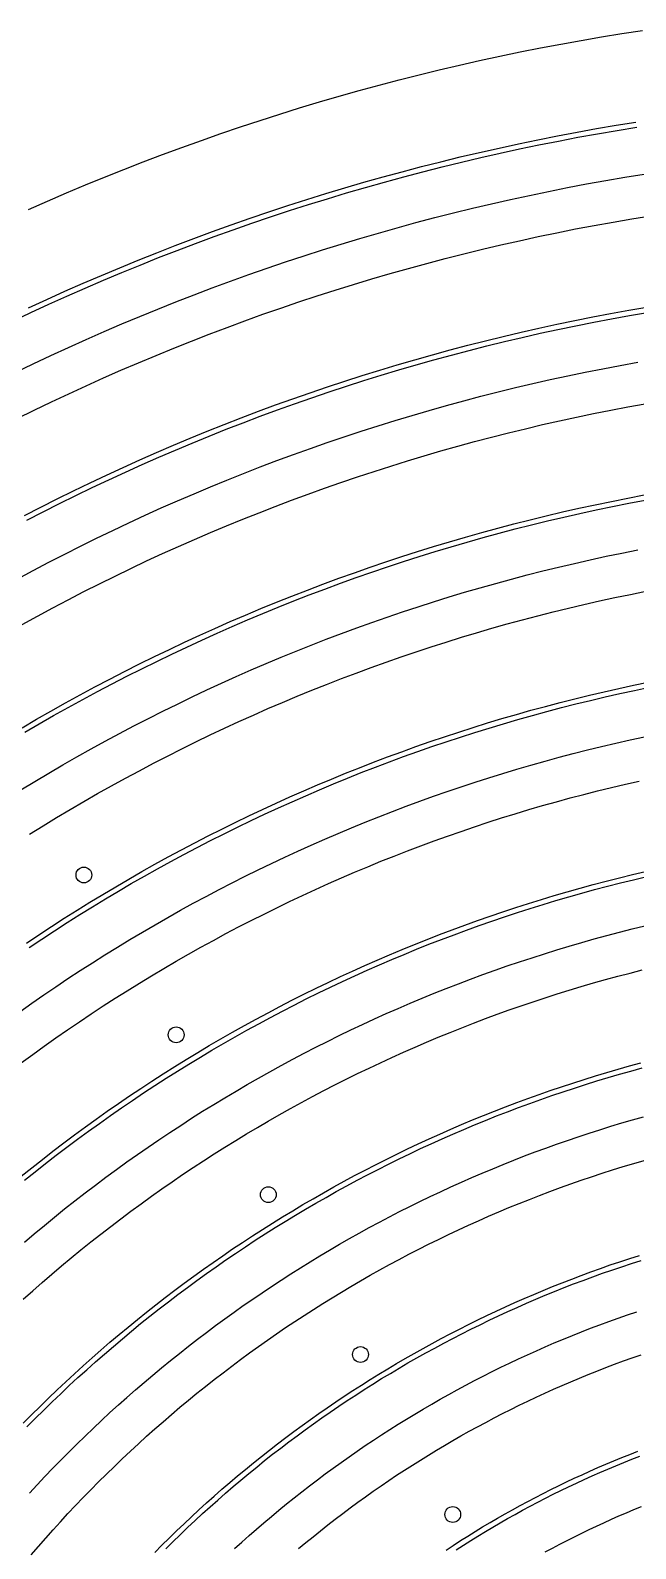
# Model space of a CAD drawing. Header units: metres. Extents: x 10 to 1210, y 10 to 2773.
# Drawn here: x 277.3 to 392.2, y 617 to 905.1 of the extents above; entities that cross this region are included whole.
import ezdxf

# ---------------------------------------------------------------- set-up
doc = ezdxf.new("R2010")
doc.units = ezdxf.units.M
for name, color, linetype in [('ACIKLIK', 5, 'Continuous'), ('ASKI_DELIK', 6, 'Continuous'), ('CAM_SABLON', 4, 'Continuous'), ('DIS_KENAR_V91_Z3', 1, 'Continuous'), ('LAMBA_T4_Z4', 3, 'Continuous')]:
    doc.layers.add(name, color=color, linetype=linetype)

msp = doc.modelspace()

# ---------------------------------------------------------------- linework, layer by layer
at = {"layer": 'ACIKLIK'}
for points in [[(274.57, 840.19), (277.89, 841.79), (281.23, 843.37), (284.58, 844.91), (287.95, 846.43), (291.33, 847.92), (294.72, 849.37), (298.13, 850.8), (301.54, 852.2), (304.97, 853.57), (308.41, 854.9), (311.86, 856.21), (315.33, 857.49), (318.8, 858.74), (322.28, 859.95), (325.78, 861.14), (329.29, 862.3), (332.8, 863.42), (336.33, 864.52), (339.86, 865.58), (343.41, 866.61), (346.96, 867.62), (350.52, 868.59), (354.09, 869.53), (357.67, 870.43), (361.25, 871.31), (364.85, 872.16), (368.45, 872.97), (372.05, 873.76), (375.67, 874.51), (379.29, 875.23), (382.91, 875.92), (386.55, 876.57), (390.18, 877.2), (393.83, 877.79)], [(274.86, 800.98), (277.85, 802.58), (280.84, 804.16), (283.85, 805.71), (286.88, 807.23), (289.91, 808.73), (292.96, 810.2), (296.02, 811.65), (299.1, 813.06), (302.19, 814.46), (305.29, 815.82), (308.4, 817.16), (311.52, 818.47), (314.65, 819.75), (317.8, 821), (320.95, 822.23), (324.12, 823.43), (327.3, 824.6), (330.48, 825.74), (333.68, 826.86), (336.89, 827.95), (340.1, 829.01), (343.33, 830.04), (346.56, 831.05), (349.8, 832.02), (353.05, 832.97), (356.31, 833.89), (359.58, 834.78), (362.85, 835.64), (366.13, 836.47), (369.42, 837.28), (372.72, 838.06), (376.02, 838.8), (379.33, 839.52), (382.65, 840.21), (385.97, 840.87), (389.29, 841.5), (392.62, 842.11)], [(275.56, 760.98), (278.19, 762.58), (280.84, 764.15), (283.5, 765.71), (286.17, 767.24), (288.86, 768.74), (291.56, 770.22), (294.28, 771.68), (297, 773.11), (299.74, 774.53), (302.49, 775.91), (305.26, 777.27), (308.03, 778.61), (310.82, 779.93), (313.61, 781.22), (316.42, 782.48), (319.24, 783.72), (322.07, 784.94), (324.91, 786.13), (327.76, 787.3), (330.63, 788.44), (333.5, 789.55), (336.38, 790.65), (339.27, 791.71), (342.17, 792.75), (345.07, 793.77), (347.99, 794.76), (350.92, 795.72), (353.85, 796.66), (356.79, 797.58), (359.74, 798.46), (362.7, 799.33), (365.66, 800.16), (368.64, 800.97), (371.62, 801.76), (374.6, 802.51), (377.59, 803.25), (380.59, 803.95), (383.6, 804.63), (386.61, 805.29), (389.62, 805.91), (392.64, 806.51)], [(275.34, 718.89), (277.6, 720.49), (279.88, 722.07), (282.18, 723.63), (284.48, 725.18), (286.8, 726.7), (289.14, 728.2), (291.49, 729.68), (293.85, 731.14), (296.22, 732.58), (298.6, 734), (301, 735.4), (303.41, 736.77), (305.83, 738.13), (308.26, 739.46), (310.71, 740.78), (313.16, 742.07), (315.63, 743.34), (318.11, 744.59), (320.6, 745.82), (323.1, 747.02), (325.61, 748.21), (328.13, 749.37), (330.66, 750.51), (333.2, 751.62), (335.75, 752.72), (338.31, 753.79), (340.88, 754.84), (343.45, 755.87), (346.04, 756.88), (348.63, 757.86), (351.24, 758.82), (353.85, 759.76), (356.47, 760.67), (359.1, 761.57), (361.73, 762.44), (364.38, 763.28), (367.03, 764.1), (369.68, 764.9), (372.35, 765.68), (375.02, 766.43), (377.7, 767.16), (380.38, 767.87), (383.07, 768.55), (385.76, 769.21), (388.47, 769.85), (391.17, 770.46), (393.88, 771.05)], [(276.21, 675.19), (278.09, 676.79), (279.99, 678.37), (281.9, 679.93), (283.83, 681.48), (285.77, 683.01), (287.72, 684.52), (289.69, 686.01), (291.67, 687.49), (293.66, 688.95), (295.66, 690.39), (297.68, 691.82), (299.71, 693.23), (301.75, 694.62), (303.8, 695.99), (305.87, 697.34), (307.94, 698.68), (310.03, 700), (312.13, 701.3), (314.24, 702.58), (316.37, 703.84), (318.5, 705.08), (320.64, 706.31), (322.8, 707.52), (324.96, 708.71), (327.14, 709.87), (329.33, 711.02), (331.52, 712.15), (333.73, 713.27), (335.94, 714.36), (338.17, 715.43), (340.4, 716.48), (342.64, 717.52), (344.89, 718.53), (347.15, 719.53), (349.42, 720.5), (351.7, 721.46), (353.99, 722.39), (356.28, 723.31), (358.58, 724.2), (360.89, 725.08), (363.21, 725.93), (365.53, 726.77), (367.86, 727.58), (370.2, 728.38), (372.55, 729.15), (374.9, 729.9), (377.26, 730.63), (379.62, 731.35), (381.99, 732.04), (384.37, 732.71), (386.75, 733.36), (389.14, 733.99), (391.54, 734.59), (393.94, 735.18)], [(277.16, 627.55), (278.62, 629.14), (280.11, 630.71), (281.6, 632.28), (283.11, 633.83), (284.64, 635.36), (286.17, 636.89), (287.72, 638.4), (289.29, 639.89), (290.86, 641.38), (292.45, 642.84), (294.06, 644.3), (295.67, 645.74), (297.3, 647.17), (298.94, 648.58), (300.59, 649.98), (302.25, 651.36), (303.93, 652.73), (305.62, 654.09), (307.32, 655.43), (309.03, 656.75), (310.75, 658.06), (312.48, 659.36), (314.23, 660.64), (315.99, 661.9), (317.75, 663.15), (319.53, 664.38), (321.32, 665.6), (323.12, 666.8), (324.93, 667.99), (326.75, 669.16), (328.58, 670.32), (330.42, 671.45), (332.27, 672.58), (334.13, 673.68), (336, 674.77), (337.88, 675.85), (339.77, 676.91), (341.66, 677.95), (343.57, 678.97), (345.49, 679.98), (347.41, 680.97), (349.34, 681.94), (351.28, 682.9), (353.23, 683.84), (355.19, 684.76), (357.16, 685.67), (359.13, 686.56), (361.11, 687.43), (363.1, 688.28), (365.09, 689.12), (367.1, 689.94), (369.11, 690.74), (371.12, 691.53), (373.15, 692.29), (375.18, 693.04), (377.22, 693.77), (379.26, 694.49), (381.31, 695.18), (383.36, 695.86), (385.43, 696.52), (387.49, 697.16), (389.56, 697.79), (391.64, 698.39), (393.72, 698.98)], [(316.1, 617.04), (317.48, 618.29), (318.86, 619.53), (320.26, 620.75), (321.67, 621.97), (323.09, 623.17), (324.52, 624.36), (325.95, 625.53), (327.4, 626.7), (328.86, 627.85), (330.33, 628.98), (331.81, 630.11), (333.3, 631.22), (334.8, 632.32), (336.31, 633.41), (337.83, 634.48), (339.36, 635.54), (340.89, 636.58), (342.44, 637.62), (343.99, 638.64), (345.56, 639.64), (347.13, 640.63), (348.71, 641.61), (350.3, 642.58), (351.89, 643.53), (353.5, 644.46), (355.11, 645.39), (356.74, 646.29), (358.37, 647.19), (360, 648.07), (361.65, 648.93), (363.3, 649.78), (364.96, 650.62), (366.63, 651.44), (368.3, 652.25), (369.98, 653.04), (371.67, 653.82), (373.37, 654.58), (375.07, 655.33), (376.77, 656.07), (378.49, 656.79), (380.21, 657.49), (381.94, 658.18), (383.67, 658.85), (385.41, 659.51), (387.15, 660.15), (388.9, 660.78), (390.65, 661.4), (392.41, 661.99)], [(375.07, 616.43), (376.43, 617.16), (377.81, 617.89), (379.19, 618.6), (380.58, 619.3), (381.97, 619.99), (383.37, 620.66), (384.77, 621.32), (386.18, 621.97), (387.6, 622.61), (389.02, 623.24), (390.45, 623.85), (391.88, 624.45), (393.32, 625.04)]]:
    msp.add_lwpolyline(points, dxfattribs=at)
at = {"layer": 'ASKI_DELIK'}
for centre in [(287.5, 744.83), (305, 714.51), (322.5, 684.19), (340, 653.86), (357.5, 623.53)]:
    msp.add_circle(centre, 1.5, dxfattribs=at)
at = {"layer": 'CAM_SABLON'}
for points in [[(274.02, 849.92), (277.43, 851.52), (280.85, 853.1), (284.29, 854.65), (287.74, 856.17), (291.2, 857.66), (294.68, 859.12), (298.17, 860.54), (301.67, 861.94), (305.19, 863.31), (308.71, 864.64), (312.25, 865.95), (315.8, 867.22), (319.35, 868.46), (322.92, 869.68), (326.5, 870.86), (330.1, 872.01), (333.7, 873.12), (337.31, 874.21), (340.92, 875.26), (344.55, 876.29), (348.19, 877.28), (351.84, 878.24), (355.49, 879.17), (359.15, 880.06), (362.82, 880.93), (366.5, 881.76), (370.18, 882.56), (373.87, 883.33), (377.57, 884.06), (381.27, 884.77), (384.98, 885.44), (388.7, 886.08), (392.42, 886.68)], [(276.69, 812.14), (279.77, 813.73), (282.86, 815.29), (285.97, 816.82), (289.09, 818.33), (292.22, 819.8), (295.37, 821.25), (298.53, 822.68), (301.7, 824.07), (304.88, 825.44), (308.07, 826.78), (311.28, 828.09), (314.5, 829.38), (317.73, 830.63), (320.97, 831.86), (324.22, 833.06), (327.48, 834.23), (330.75, 835.37), (334.03, 836.48), (337.32, 837.57), (340.62, 838.63), (343.93, 839.65), (347.25, 840.65), (350.57, 841.62), (353.91, 842.56), (357.25, 843.47), (360.6, 844.35), (363.96, 845.21), (367.32, 846.03), (370.69, 846.82), (374.07, 847.59), (377.46, 848.32), (380.85, 849.03), (384.25, 849.71), (387.65, 850.35), (391.06, 850.97), (394.48, 851.56)], [(276.27, 771.91), (279, 773.5), (281.74, 775.07), (284.5, 776.61), (287.27, 778.13), (290.05, 779.63), (292.85, 781.1), (295.66, 782.54), (298.48, 783.97), (301.31, 785.36), (304.16, 786.74), (307.01, 788.08), (309.88, 789.41), (312.76, 790.7), (315.65, 791.98), (318.56, 793.22), (321.47, 794.44), (324.39, 795.64), (327.33, 796.81), (330.27, 797.96), (333.22, 799.08), (336.19, 800.17), (339.16, 801.24), (342.14, 802.28), (345.14, 803.29), (348.14, 804.28), (351.14, 805.25), (354.16, 806.18), (357.19, 807.09), (360.22, 807.98), (363.26, 808.83), (366.31, 809.66), (369.36, 810.47), (372.42, 811.25), (375.49, 812), (378.57, 812.72), (381.65, 813.42), (384.74, 814.09), (387.83, 814.73), (390.93, 815.35), (394.03, 815.94)], [(277.14, 731.1), (279.52, 732.68), (281.9, 734.25), (284.3, 735.79), (286.72, 737.31), (289.14, 738.81), (291.58, 740.29), (294.04, 741.75), (296.5, 743.19), (298.98, 744.61), (301.47, 746), (303.97, 747.37), (306.48, 748.72), (309.01, 750.05), (311.55, 751.36), (314.09, 752.64), (316.65, 753.91), (319.22, 755.15), (321.8, 756.36), (324.4, 757.56), (327, 758.73), (329.61, 759.88), (332.23, 761), (334.86, 762.11), (337.5, 763.19), (340.15, 764.25), (342.81, 765.28), (345.48, 766.29), (348.16, 767.28), (350.85, 768.24), (353.54, 769.18), (356.24, 770.1), (358.95, 771), (361.67, 771.87), (364.39, 772.71), (367.13, 773.53), (369.87, 774.33), (372.61, 775.11), (375.37, 775.86), (378.13, 776.58), (380.89, 777.29), (383.66, 777.96), (386.44, 778.62), (389.22, 779.25), (392.01, 779.85), (394.81, 780.44)], [(276.24, 686.93), (278.23, 688.52), (280.23, 690.1), (282.24, 691.66), (284.27, 693.2), (286.31, 694.73), (288.37, 696.23), (290.43, 697.72), (292.52, 699.19), (294.61, 700.64), (296.72, 702.08), (298.83, 703.49), (300.97, 704.89), (303.11, 706.27), (305.26, 707.63), (307.43, 708.97), (309.61, 710.29), (311.8, 711.6), (314, 712.88), (316.21, 714.14), (318.44, 715.39), (320.67, 716.61), (322.91, 717.82), (325.17, 719.01), (327.43, 720.17), (329.71, 721.32), (332, 722.45), (334.29, 723.55), (336.6, 724.64), (338.91, 725.71), (341.23, 726.76), (343.57, 727.78), (345.91, 728.79), (348.26, 729.77), (350.61, 730.74), (352.98, 731.68), (355.36, 732.61), (357.74, 733.51), (360.13, 734.39), (362.53, 735.25), (364.93, 736.09), (367.35, 736.91), (369.77, 737.71), (372.19, 738.49), (374.63, 739.24), (377.07, 739.98), (379.51, 740.69), (381.97, 741.38), (384.42, 742.05), (386.89, 742.7), (389.36, 743.33), (391.83, 743.93), (394.31, 744.52)], [(276.69, 640.13), (278.27, 641.73), (279.87, 643.31), (281.47, 644.87), (283.09, 646.42), (284.73, 647.96), (286.37, 649.48), (288.03, 650.99), (289.71, 652.48), (291.39, 653.96), (293.09, 655.42), (294.8, 656.87), (296.53, 658.31), (298.26, 659.73), (300.01, 661.13), (301.78, 662.52), (303.55, 663.89), (305.33, 665.25), (307.13, 666.59), (308.94, 667.92), (310.76, 669.23), (312.59, 670.52), (314.43, 671.8), (316.29, 673.06), (318.15, 674.31), (320.03, 675.54), (321.91, 676.75), (323.81, 677.95), (325.72, 679.13), (327.64, 680.29), (329.56, 681.44), (331.5, 682.57), (333.45, 683.68), (335.4, 684.78), (337.37, 685.86), (339.35, 686.92), (341.33, 687.96), (343.32, 688.99), (345.33, 690), (347.34, 690.99), (349.36, 691.96), (351.39, 692.92), (353.42, 693.86), (355.47, 694.78), (357.52, 695.68), (359.58, 696.57), (361.65, 697.44), (363.73, 698.29), (365.81, 699.12), (367.9, 699.93), (370, 700.72), (372.1, 701.5), (374.21, 702.26), (376.33, 703), (378.45, 703.72), (380.58, 704.42), (382.72, 705.11), (384.86, 705.77), (387.01, 706.42), (389.16, 707.04), (391.32, 707.65), (393.48, 708.24)], [(303.02, 616.98), (304.4, 618.34), (305.79, 619.69), (307.19, 621.03), (308.6, 622.36), (310.02, 623.68), (311.45, 624.98), (312.9, 626.27), (314.36, 627.55), (315.82, 628.81), (317.3, 630.06), (318.79, 631.3), (320.29, 632.53), (321.8, 633.74), (323.32, 634.94), (324.86, 636.12), (326.4, 637.3), (327.95, 638.46), (329.51, 639.6), (331.08, 640.73), (332.67, 641.85), (334.26, 642.96), (335.86, 644.05), (337.47, 645.12), (339.09, 646.18), (340.72, 647.23), (342.36, 648.27), (344.01, 649.29), (345.66, 650.29), (347.33, 651.28), (349, 652.26), (350.68, 653.22), (352.37, 654.17), (354.07, 655.1), (355.78, 656.01), (357.49, 656.92), (359.21, 657.8), (360.94, 658.68), (362.68, 659.53), (364.43, 660.37), (366.18, 661.2), (367.94, 662.01), (369.7, 662.81), (371.48, 663.59), (373.26, 664.35), (375.04, 665.1), (376.84, 665.83), (378.64, 666.55), (380.44, 667.25), (382.25, 667.94), (384.07, 668.61), (385.89, 669.27), (387.72, 669.9), (389.56, 670.53), (391.4, 671.13), (393.24, 671.72)], [(358.15, 616.83), (359.53, 617.71), (360.91, 618.58), (362.29, 619.44), (363.69, 620.29), (365.09, 621.12), (366.5, 621.95), (367.92, 622.76), (369.34, 623.55), (370.77, 624.34), (372.21, 625.11), (373.65, 625.87), (375.1, 626.62), (376.56, 627.35), (378.02, 628.07), (379.49, 628.78), (380.97, 629.48), (382.45, 630.16), (383.94, 630.83), (385.43, 631.49), (386.93, 632.13), (388.44, 632.77), (389.95, 633.38), (391.46, 633.99), (392.99, 634.58)]]:
    msp.add_lwpolyline(points, dxfattribs=at)
at = {"layer": 'DIS_KENAR_V91_Z3'}
for points in [[(276.97, 871.1), (280.56, 872.68), (284.17, 874.23), (287.79, 875.75), (291.43, 877.23), (295.07, 878.69), (298.73, 880.11), (302.41, 881.5), (306.09, 882.86), (309.79, 884.19), (313.49, 885.48), (317.21, 886.75), (320.94, 887.98), (324.68, 889.17), (328.43, 890.34), (332.19, 891.47), (335.96, 892.57), (339.74, 893.63), (343.53, 894.67), (347.33, 895.67), (351.14, 896.63), (354.95, 897.57), (358.77, 898.47), (362.6, 899.33), (366.44, 900.17), (370.28, 900.97), (374.14, 901.73), (377.99, 902.46), (381.86, 903.16), (385.73, 903.83), (389.6, 904.46), (393.49, 905.06)], [(274.83, 831.4), (278.08, 833), (281.34, 834.57), (284.61, 836.12), (287.9, 837.63), (291.2, 839.12), (294.52, 840.58), (297.85, 842.01), (301.19, 843.41), (304.54, 844.78), (307.9, 846.12), (311.28, 847.44), (314.66, 848.72), (318.06, 849.97), (321.47, 851.2), (324.89, 852.39), (328.32, 853.55), (331.76, 854.69), (335.21, 855.79), (338.67, 856.87), (342.13, 857.91), (345.61, 858.92), (349.1, 859.91), (352.59, 860.86), (356.09, 861.78), (359.6, 862.67), (363.12, 863.53), (366.65, 864.36), (370.18, 865.16), (373.72, 865.93), (377.26, 866.67), (380.81, 867.38), (384.37, 868.05), (387.94, 868.7), (391.51, 869.31), (395.08, 869.89)], [(275.77, 792.36), (278.68, 793.95), (281.6, 795.52), (284.54, 797.06), (287.48, 798.58), (290.44, 800.08), (293.42, 801.54), (296.41, 802.98), (299.41, 804.4), (302.42, 805.79), (305.44, 807.15), (308.48, 808.48), (311.52, 809.79), (314.58, 811.07), (317.65, 812.33), (320.73, 813.56), (323.82, 814.76), (326.92, 815.94), (330.03, 817.08), (333.15, 818.2), (336.28, 819.3), (339.42, 820.36), (342.57, 821.4), (345.73, 822.41), (348.9, 823.4), (352.07, 824.35), (355.26, 825.28), (358.45, 826.18), (361.65, 827.05), (364.86, 827.9), (368.07, 828.71), (371.29, 829.5), (374.52, 830.26), (377.75, 830.99), (380.99, 831.7), (384.24, 832.37), (387.49, 833.02), (390.75, 833.64), (394.01, 834.23)], [(277.18, 752.58), (279.74, 754.16), (282.31, 755.72), (284.9, 757.26), (287.5, 758.78), (290.11, 760.27), (292.74, 761.74), (295.38, 763.19), (298.03, 764.62), (300.7, 766.02), (303.37, 767.4), (306.06, 768.75), (308.76, 770.08), (311.47, 771.39), (314.2, 772.68), (316.93, 773.94), (319.68, 775.17), (322.43, 776.39), (325.2, 777.57), (327.97, 778.74), (330.76, 779.88), (333.56, 780.99), (336.36, 782.09), (339.18, 783.15), (342, 784.19), (344.84, 785.21), (347.68, 786.2), (350.53, 787.17), (353.39, 788.11), (356.26, 789.03), (359.13, 789.93), (362.01, 790.79), (364.91, 791.64), (367.8, 792.45), (370.71, 793.24), (373.62, 794.01), (376.54, 794.75), (379.46, 795.47), (382.39, 796.16), (385.33, 796.82), (388.27, 797.46), (391.22, 798.07), (394.17, 798.66)], [(275.6, 709.2), (277.79, 710.8), (279.98, 712.38), (282.19, 713.94), (284.41, 715.48), (286.65, 717), (288.9, 718.5), (291.16, 719.99), (293.44, 721.45), (295.73, 722.89), (298.03, 724.32), (300.34, 725.72), (302.66, 727.11), (305, 728.47), (307.35, 729.81), (309.71, 731.13), (312.08, 732.43), (314.46, 733.71), (316.86, 734.97), (319.26, 736.21), (321.68, 737.43), (324.1, 738.63), (326.54, 739.8), (328.99, 740.96), (331.45, 742.09), (333.91, 743.2), (336.39, 744.29), (338.87, 745.36), (341.37, 746.4), (343.87, 747.43), (346.38, 748.43), (348.91, 749.41), (351.44, 750.37), (353.97, 751.3), (356.52, 752.22), (359.07, 753.11), (361.64, 753.98), (364.2, 754.83), (366.78, 755.65), (369.36, 756.45), (371.96, 757.23), (374.55, 757.99), (377.16, 758.73), (379.77, 759.44), (382.38, 760.13), (385, 760.79), (387.63, 761.43), (390.27, 762.05), (392.9, 762.65)], [(275.99, 664.36), (277.78, 665.96), (279.58, 667.55), (281.4, 669.11), (283.23, 670.66), (285.08, 672.2), (286.94, 673.72), (288.81, 675.22), (290.69, 676.7), (292.59, 678.17), (294.5, 679.62), (296.42, 681.06), (298.36, 682.48), (300.31, 683.88), (302.27, 685.27), (304.24, 686.63), (306.22, 687.99), (308.22, 689.32), (310.22, 690.63), (312.24, 691.93), (314.27, 693.21), (316.31, 694.48), (318.36, 695.72), (320.43, 696.95), (322.5, 698.16), (324.58, 699.35), (326.68, 700.52), (328.78, 701.67), (330.9, 702.81), (333.02, 703.93), (335.15, 705.03), (337.3, 706.11), (339.45, 707.17), (341.61, 708.21), (343.78, 709.23), (345.96, 710.24), (348.15, 711.23), (350.34, 712.19), (352.55, 713.14), (354.76, 714.07), (356.98, 714.98), (359.21, 715.86), (361.45, 716.73), (363.69, 717.58), (365.94, 718.42), (368.2, 719.23), (370.47, 720.02), (372.74, 720.79), (375.02, 721.54), (377.31, 722.27), (379.6, 722.98), (381.9, 723.68), (384.2, 724.35), (386.51, 725), (388.82, 725.63), (391.15, 726.24), (393.47, 726.83)], [(277.5, 615.87), (278.87, 617.45), (280.25, 619.03), (281.65, 620.59), (283.05, 622.14), (284.48, 623.68), (285.91, 625.21), (287.36, 626.72), (288.82, 628.22), (290.29, 629.71), (291.78, 631.18), (293.28, 632.64), (294.79, 634.09), (296.32, 635.52), (297.86, 636.95), (299.41, 638.35), (300.97, 639.75), (302.55, 641.13), (304.13, 642.5), (305.73, 643.85), (307.34, 645.19), (308.96, 646.52), (310.6, 647.83), (312.24, 649.12), (313.9, 650.4), (315.56, 651.67), (317.24, 652.93), (318.93, 654.16), (320.63, 655.39), (322.34, 656.6), (324.06, 657.79), (325.79, 658.97), (327.54, 660.13), (329.29, 661.28), (331.05, 662.41), (332.82, 663.53), (334.6, 664.63), (336.39, 665.72), (338.19, 666.79), (340, 667.85), (341.82, 668.89), (343.65, 669.91), (345.48, 670.92), (347.33, 671.91), (349.18, 672.88), (351.04, 673.84), (352.91, 674.78), (354.79, 675.71), (356.68, 676.62), (358.57, 677.51), (360.47, 678.39), (362.38, 679.25), (364.3, 680.09), (366.22, 680.92), (368.16, 681.73), (370.09, 682.52), (372.04, 683.3), (373.99, 684.06), (375.95, 684.8), (377.92, 685.53), (379.89, 686.23), (381.86, 686.92), (383.85, 687.6), (385.84, 688.25), (387.83, 688.89), (389.83, 689.51), (391.84, 690.12), (393.85, 690.7)], [(328.23, 617.04), (329.6, 618.18), (330.99, 619.31), (332.38, 620.43), (333.79, 621.54), (335.2, 622.64), (336.63, 623.72), (338.06, 624.79), (339.5, 625.85), (340.96, 626.89), (342.42, 627.93), (343.89, 628.95), (345.37, 629.95), (346.85, 630.95), (348.35, 631.93), (349.85, 632.9), (351.37, 633.85), (352.89, 634.79), (354.42, 635.72), (355.95, 636.63), (357.5, 637.54), (359.05, 638.42), (360.61, 639.3), (362.18, 640.16), (363.76, 641), (365.34, 641.84), (366.93, 642.66), (368.53, 643.46), (370.13, 644.25), (371.75, 645.03), (373.36, 645.79), (374.99, 646.54), (376.62, 647.28), (378.26, 648), (379.9, 648.7), (381.55, 649.4), (383.21, 650.07), (384.87, 650.74), (386.53, 651.38), (388.21, 652.02), (389.89, 652.64), (391.57, 653.24), (393.26, 653.83)]]:
    msp.add_lwpolyline(points, dxfattribs=at)
at = {"layer": 'LAMBA_T4_Z4'}
for points in [[(277.01, 852.43), (280.44, 854.01), (283.88, 855.57), (287.34, 857.09), (290.81, 858.58), (294.3, 860.04), (297.8, 861.47), (301.31, 862.87), (304.83, 864.24), (308.36, 865.58), (311.91, 866.89), (315.46, 868.16), (319.03, 869.41), (322.61, 870.62), (326.2, 871.81), (329.79, 872.96), (333.4, 874.08), (337.02, 875.17), (340.65, 876.23), (344.29, 877.25), (347.93, 878.25), (351.59, 879.21), (355.25, 880.14), (358.92, 881.04), (362.6, 881.9), (366.28, 882.74), (369.97, 883.54), (373.67, 884.31), (377.38, 885.04), (381.09, 885.75), (384.81, 886.42), (388.53, 887.06), (392.26, 887.67)], [(276.22, 813.03), (279.31, 814.62), (282.41, 816.18), (285.53, 817.72), (288.66, 819.23), (291.8, 820.71), (294.95, 822.16), (298.12, 823.59), (301.3, 824.99), (304.49, 826.36), (307.69, 827.7), (310.91, 829.02), (314.13, 830.31), (317.37, 831.56), (320.62, 832.8), (323.88, 834), (327.14, 835.17), (330.42, 836.32), (333.71, 837.43), (337.01, 838.52), (340.32, 839.58), (343.64, 840.61), (346.96, 841.61), (350.3, 842.58), (353.64, 843.52), (356.99, 844.44), (360.35, 845.32), (363.72, 846.18), (367.09, 847), (370.47, 847.8), (373.86, 848.57), (377.25, 849.3), (380.65, 850.01), (384.06, 850.69), (387.47, 851.34), (390.89, 851.95), (394.31, 852.54)], [(275.76, 772.77), (278.5, 774.37), (281.25, 775.94), (284.01, 777.49), (286.79, 779.01), (289.58, 780.51), (292.39, 781.98), (295.2, 783.44), (298.03, 784.86), (300.87, 786.26), (303.72, 787.64), (306.59, 788.99), (309.47, 790.32), (312.35, 791.62), (315.25, 792.89), (318.16, 794.14), (321.09, 795.37), (324.02, 796.57), (326.96, 797.74), (329.91, 798.89), (332.87, 800.01), (335.85, 801.11), (338.83, 802.18), (341.82, 803.22), (344.82, 804.24), (347.83, 805.23), (350.84, 806.2), (353.87, 807.14), (356.9, 808.05), (359.94, 808.94), (362.99, 809.8), (366.05, 810.63), (369.11, 811.44), (372.18, 812.22), (375.26, 812.97), (378.34, 813.7), (381.43, 814.4), (384.53, 815.07), (387.63, 815.71), (390.74, 816.33), (393.85, 816.92)], [(276.58, 731.92), (278.96, 733.51), (281.36, 735.08), (283.77, 736.63), (286.19, 738.16), (288.62, 739.67), (291.07, 741.15), (293.53, 742.61), (296, 744.06), (298.49, 745.48), (300.98, 746.88), (303.49, 748.25), (306.01, 749.61), (308.55, 750.94), (311.09, 752.25), (313.65, 753.54), (316.21, 754.8), (318.79, 756.05), (321.38, 757.27), (323.98, 758.47), (326.59, 759.64), (329.21, 760.8), (331.84, 761.93), (334.48, 763.03), (337.13, 764.12), (339.79, 765.18), (342.46, 766.21), (345.13, 767.23), (347.82, 768.22), (350.51, 769.19), (353.21, 770.13), (355.92, 771.05), (358.64, 771.95), (361.37, 772.82), (364.1, 773.67), (366.84, 774.49), (369.59, 775.29), (372.35, 776.07), (375.11, 776.82), (377.88, 777.55), (380.65, 778.26), (383.43, 778.94), (386.22, 779.59), (389.01, 780.22), (391.8, 780.83), (394.61, 781.42)], [(275.61, 687.7), (277.6, 689.3), (279.61, 690.89), (281.63, 692.45), (283.67, 694), (285.72, 695.53), (287.78, 697.04), (289.85, 698.54), (291.94, 700.01), (294.04, 701.47), (296.16, 702.91), (298.28, 704.33), (300.42, 705.73), (302.57, 707.11), (304.73, 708.48), (306.91, 709.82), (309.09, 711.15), (311.29, 712.46), (313.5, 713.75), (315.72, 715.01), (317.95, 716.26), (320.19, 717.49), (322.44, 718.7), (324.71, 719.89), (326.98, 721.06), (329.26, 722.22), (331.56, 723.35), (333.86, 724.46), (336.17, 725.55), (338.49, 726.62), (340.83, 727.67), (343.17, 728.7), (345.52, 729.71), (347.87, 730.7), (350.24, 731.66), (352.62, 732.61), (355, 733.54), (357.39, 734.44), (359.79, 735.33), (362.19, 736.19), (364.61, 737.04), (367.03, 737.86), (369.46, 738.66), (371.89, 739.44), (374.34, 740.2), (376.78, 740.93), (379.24, 741.65), (381.7, 742.34), (384.17, 743.02), (386.64, 743.67), (389.12, 744.3), (391.6, 744.9), (394.09, 745.49)], [(275.98, 640.83), (277.57, 642.43), (279.17, 644.02), (280.78, 645.59), (282.4, 647.15), (284.04, 648.69), (285.7, 650.22), (287.36, 651.73), (289.04, 653.23), (290.74, 654.71), (292.44, 656.18), (294.16, 657.64), (295.89, 659.08), (297.64, 660.5), (299.39, 661.91), (301.16, 663.31), (302.94, 664.69), (304.73, 666.05), (306.54, 667.39), (308.35, 668.73), (310.18, 670.04), (312.02, 671.34), (313.87, 672.62), (315.73, 673.89), (317.6, 675.14), (319.48, 676.38), (321.38, 677.59), (323.28, 678.8), (325.2, 679.98), (327.12, 681.15), (329.06, 682.3), (331, 683.43), (332.95, 684.55), (334.92, 685.65), (336.89, 686.73), (338.88, 687.8), (340.87, 688.85), (342.87, 689.88), (344.88, 690.89), (346.9, 691.89), (348.93, 692.87), (350.96, 693.83), (353.01, 694.77), (355.06, 695.69), (357.12, 696.6), (359.19, 697.49), (361.27, 698.36), (363.35, 699.21), (365.44, 700.05), (367.54, 700.86), (369.65, 701.66), (371.76, 702.44), (373.88, 703.2), (376, 703.94), (378.14, 704.67), (380.27, 705.37), (382.42, 706.06), (384.57, 706.73), (386.72, 707.38), (388.89, 708.01), (391.05, 708.62), (393.22, 709.21)], [(300.95, 616.3), (302.32, 617.68), (303.7, 619.05), (305.09, 620.41), (306.5, 621.76), (307.91, 623.09), (309.34, 624.41), (310.78, 625.72), (312.24, 627.02), (313.7, 628.3), (315.17, 629.57), (316.66, 630.83), (318.15, 632.07), (319.66, 633.3), (321.18, 634.52), (322.71, 635.73), (324.25, 636.92), (325.8, 638.1), (327.35, 639.26), (328.92, 640.41), (330.5, 641.55), (332.09, 642.67), (333.69, 643.78), (335.3, 644.88), (336.92, 645.96), (338.55, 647.02), (340.18, 648.08), (341.83, 649.11), (343.48, 650.14), (345.15, 651.15), (346.82, 652.14), (348.5, 653.12), (350.19, 654.09), (351.89, 655.04), (353.59, 655.98), (355.31, 656.9), (357.03, 657.8), (358.76, 658.69), (360.5, 659.57), (362.24, 660.43), (364, 661.28), (365.76, 662.11), (367.52, 662.92), (369.3, 663.72), (371.08, 664.5), (372.87, 665.27), (374.66, 666.02), (376.46, 666.76), (378.27, 667.48), (380.08, 668.19), (381.9, 668.88), (383.73, 669.55), (385.56, 670.21), (387.4, 670.85), (389.24, 671.48), (391.09, 672.09), (392.94, 672.68)], [(356.24, 616.77), (357.61, 617.67), (358.99, 618.56), (360.38, 619.43), (361.77, 620.3), (363.17, 621.15), (364.58, 621.99), (366, 622.81), (367.42, 623.63), (368.86, 624.43), (370.29, 625.22), (371.74, 625.99), (373.19, 626.76), (374.65, 627.51), (376.11, 628.25), (377.59, 628.97), (379.06, 629.69), (380.55, 630.39), (382.04, 631.07), (383.53, 631.75), (385.04, 632.41), (386.54, 633.05), (388.06, 633.69), (389.57, 634.31), (391.1, 634.92), (392.63, 635.51)]]:
    msp.add_lwpolyline(points, dxfattribs=at)

doc.saveas('drawing.dxf')
